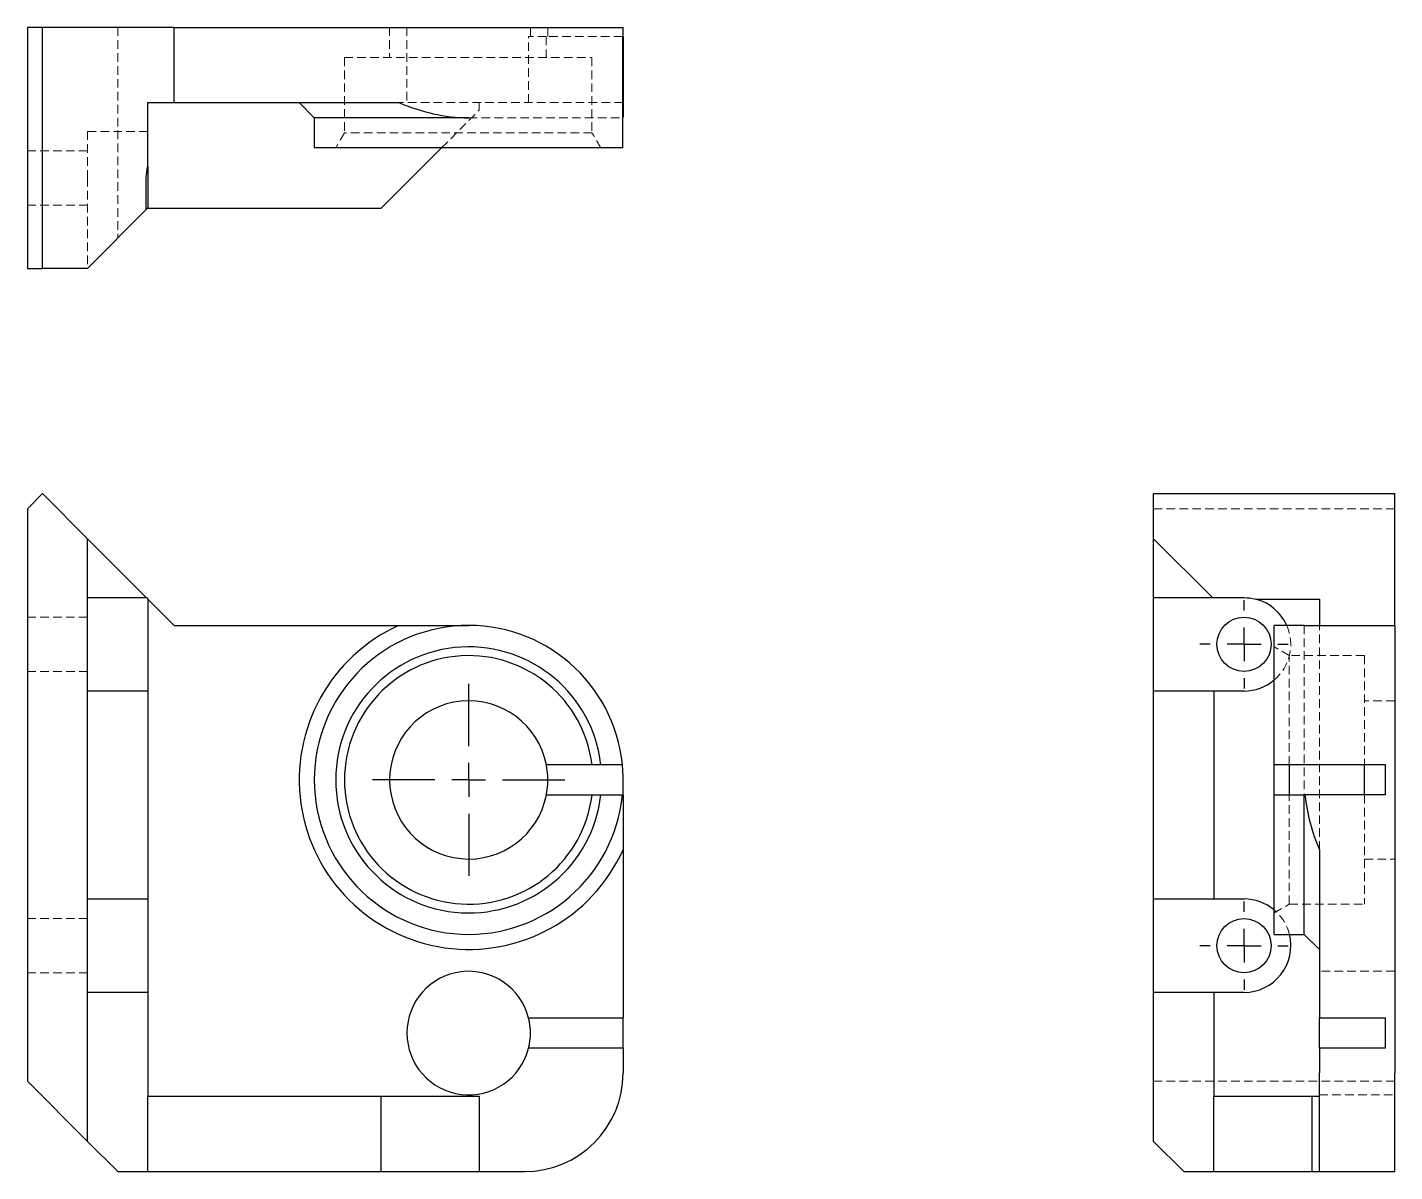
# Model space of a CAD drawing. Header units: millimetres. Extents: x 39 to 241, y 7 to 176.
import ezdxf

# ---------------------------------------------------------------- set-up
doc = ezdxf.new("R2010")
doc.units = ezdxf.units.MM
doc.linetypes.add('HIDDEN', pattern=[1.905, 1.27, -0.635])
doc.layers.add('10', color=7, linetype='Continuous')

# ---------------------------------------------------------------- blocks, each defined once
blk = doc.blocks.new('SW_CENTERMARKSYMBOL_0')
at = {"layer": '10', "color": 0}
for p, q in [((0, 5), (0, 14.17)), ((0, 0), (0, 2.5)), ((-5, 0), (-14.17, 0)), ((0, 0), (-2.5, 0)), ((0, 0), (0, -2.5)), ((0, 0), (2.5, 0)), ((5, 0), (14.17, 0)), ((0, -5), (0, -14.17))]:
    blk.add_line(p, q, dxfattribs=at)
blk = doc.blocks.new('SW_CENTERMARKSYMBOL_1')
at = {"layer": '10', "color": 0}
for p, q in [((0, 5), (0, 6.5)), ((0, 0), (0, 2.5)), ((-5, 0), (-6.5, 0)), ((0, 0), (-2.5, 0)), ((0, 0), (0, -2.5)), ((0, 0), (2.5, 0)), ((5, 0), (6.5, 0)), ((0, -5), (0, -6.5))]:
    blk.add_line(p, q, dxfattribs=at)
blk = doc.blocks.new('SW_CENTERMARKSYMBOL_2')
at = {"layer": '10', "color": 0}
for p, q in [((0, 5), (0, 6.5)), ((0, 0), (0, 2.5)), ((-5, 0), (-6.5, 0)), ((0, 0), (-2.5, 0)), ((0, 0), (0, -2.5)), ((0, 0), (2.5, 0)), ((5, 0), (6.5, 0)), ((0, -5), (0, -6.5))]:
    blk.add_line(p, q, dxfattribs=at)

msp = doc.modelspace()

# ---------------------------------------------------------------- linework, layer by layer
at = {"color": 7, "linetype": 'Continuous', "lineweight": 25}
for p, q in [((41.28, 175.78), (39.06, 175.78)), ((39.06, 175.78), (39.06, 140.22)), ((41.28, 140.22), (41.28, 175.78)), ((60.72, 175.78), (41.28, 175.78)), ((60.72, 164.67), (60.72, 175.78)), ((60.72, 175.78), (104.17, 175.78)), ((104.17, 175.78), (126.94, 175.78)), ((126.94, 174.44), (126.94, 175.78)), ((126.94, 174.44), (126.84, 174.44)), ((126.84, 174.44), (126.84, 158)), ((126.94, 174.44), (126.94, 162.55)), ((56.83, 164.67), (60.72, 164.67)), ((56.83, 155.29), (56.83, 164.67)), ((60.72, 164.67), (93.86, 164.67)), ((79.17, 164.67), (81.39, 162.44)), ((81.39, 162.44), (81.39, 158)), ((104.17, 162.44), (81.39, 162.44)), ((126.84, 158), (81.39, 158)), ((91.28, 149.11), (100.17, 158)), ((56.61, 148.89), (56.61, 153.56)), ((56.83, 155.29), (56.83, 153.56)), ((56.83, 153.56), (56.83, 149.11)), ((47.94, 140.22), (56.61, 148.89)), ((56.83, 149.11), (56.61, 148.89)), ((56.83, 149.11), (91.28, 149.11)), ((39.06, 140.22), (41.28, 140.22)), ((47.94, 140.22), (41.28, 140.22)), ((39.06, 104.78), (41.28, 107)), ((47.94, 100.33), (41.28, 107)), ((205.22, 100.33), (205.22, 107)), ((205.22, 107), (240.78, 107)), ((240.78, 87.56), (240.78, 107)), ((39.06, 104.78), (39.06, 20.33)), ((47.94, 91.67), (47.94, 100.33)), ((47.94, 100.33), (56.61, 91.67)), ((205.22, 100.33), (213.89, 91.67)), ((205.22, 91.67), (205.22, 100.33)), ((47.94, 91.67), (56.61, 91.67)), ((47.94, 77.89), (47.94, 91.67)), ((56.83, 91.44), (56.83, 77.89)), ((56.83, 91.44), (60.72, 87.56)), ((205.22, 91.67), (213.89, 91.67)), ((205.22, 77.89), (205.22, 91.67)), ((213.89, 91.67), (218.56, 91.67)), ((220.29, 91.44), (229.67, 91.44)), ((229.67, 91.44), (229.67, 87.56)), ((60.72, 87.56), (93.86, 87.56)), ((227.44, 87.56), (223, 87.56)), ((223, 67), (223, 87.56)), ((227.44, 87.56), (240.78, 87.56)), ((240.78, 87.56), (240.78, 64.78)), ((47.94, 47.22), (47.94, 77.89)), ((56.83, 77.89), (47.94, 77.89)), ((56.83, 77.89), (56.83, 47.22)), ((205.22, 47.22), (205.22, 77.89)), ((214.11, 77.89), (205.22, 77.89)), ((214.11, 77.89), (214.11, 47.22)), ((218.56, 77.89), (214.11, 77.89)), ((122.36, 67), (115.62, 67)), ((126.84, 67), (123.66, 67)), ((239.44, 67), (223, 67)), ((223, 62.56), (223, 67)), ((225.22, 67), (225.22, 62.56)), ((236.33, 62.56), (236.33, 67)), ((239.44, 64.78), (239.44, 67)), ((126.94, 62.56), (126.94, 64.78)), ((239.44, 62.56), (239.44, 64.78)), ((240.78, 64.78), (240.78, 21.56)), ((115.62, 62.56), (122.36, 62.56)), ((123.66, 62.56), (126.84, 62.56)), ((126.94, 62.56), (126.84, 62.56)), ((223, 62.56), (227.44, 62.56)), ((223, 42), (223, 62.56)), ((227.44, 42), (227.44, 62.56)), ((227.55, 62.56), (227.44, 62.56)), ((239.44, 62.56), (227.55, 62.56)), ((126.94, 54.47), (126.94, 29.67)), ((229.67, 54.47), (229.67, 29.67)), ((47.94, 33.44), (47.94, 47.22)), ((47.94, 47.22), (56.83, 47.22)), ((56.83, 47.22), (56.83, 33.44)), ((205.22, 47.22), (214.11, 47.22)), ((205.22, 33.44), (205.22, 47.22)), ((214.11, 47.22), (218.56, 47.22)), ((223, 42), (227.44, 42)), ((227.44, 42), (229.67, 39.78)), ((56.83, 33.44), (47.94, 33.44)), ((47.94, 11.44), (47.94, 33.44)), ((56.83, 33.44), (56.83, 18.13)), ((205.22, 11.44), (205.22, 33.44)), ((214.11, 33.44), (205.22, 33.44)), ((214.11, 33.44), (214.11, 18.13)), ((218.56, 33.44), (214.11, 33.44)), ((113, 29.67), (126.94, 29.67)), ((126.94, 25.22), (126.94, 29.67)), ((229.67, 29.67), (239.44, 29.67)), ((229.67, 25.22), (229.67, 29.67)), ((239.44, 25.22), (239.44, 29.67)), ((126.94, 25.22), (113, 25.22)), ((126.94, 25.22), (126.94, 21.56)), ((239.44, 25.22), (229.67, 25.22)), ((229.67, 25.22), (229.67, 21.56)), ((47.94, 11.44), (39.06, 20.33)), ((229.67, 7), (229.67, 21.56)), ((240.78, 7), (240.78, 21.56)), ((56.83, 7), (56.83, 18.13)), ((56.83, 18.13), (91.28, 18.13)), ((91.28, 7), (91.28, 18.13)), ((91.28, 18.13), (105.72, 18.13)), ((105.72, 18.13), (105.72, 7)), ((214.11, 7), (214.11, 18.13)), ((214.11, 18.13), (228.56, 18.13)), ((228.56, 18.13), (228.56, 7)), ((228.56, 18.13), (229.67, 18.13)), ((52.39, 7), (47.94, 11.44)), ((209.67, 7), (205.22, 11.44)), ((52.39, 7), (56.83, 7)), ((56.83, 7), (91.28, 7)), ((91.28, 7), (105.72, 7)), ((105.72, 7), (112.39, 7)), ((209.67, 7), (214.11, 7)), ((214.11, 7), (228.56, 7)), ((228.56, 7), (229.67, 7)), ((229.67, 7), (240.78, 7))]:
    msp.add_line(p, q, dxfattribs=at)
at = {"color": 7, "linetype": 'HIDDEN', "lineweight": 18}
for p, q in [((52.39, 175.78), (52.39, 144.67)), ((92.5, 175.78), (92.5, 171.33)), ((95.06, 175.78), (95.06, 164.67)), ((113.28, 174.44), (113.28, 175.78)), ((115.83, 174.44), (115.83, 175.78)), ((113, 164.67), (113, 174.44)), ((115.62, 174.44), (113, 174.44)), ((115.62, 174.44), (115.62, 171.33)), ((126.84, 174.44), (115.62, 174.44)), ((85.83, 171.33), (122.36, 171.33)), ((85.83, 171.33), (85.83, 160.22)), ((122.36, 171.33), (122.36, 160.22)), ((126.94, 164.67), (93.86, 164.67)), ((100.17, 158), (105.72, 163.56)), ((105.72, 163.56), (105.72, 164.67)), ((104.17, 162.44), (126.84, 162.44)), ((47.94, 160.44), (47.94, 153.56)), ((56.83, 160.44), (47.94, 160.44)), ((85.83, 160.22), (84.55, 158)), ((122.36, 160.22), (85.83, 160.22)), ((47.94, 157.56), (39.06, 157.56)), ((47.94, 153.56), (47.94, 140.22)), ((39.06, 149.56), (47.94, 149.56)), ((240.78, 104.78), (205.22, 104.78)), ((47.94, 88.78), (39.06, 88.78)), ((227.44, 87.56), (227.44, 62.56)), ((229.67, 54.47), (229.67, 87.56)), ((225.22, 83.11), (223, 84.39)), ((225.22, 67), (225.22, 83.11)), ((236.33, 83.11), (225.22, 83.11)), ((236.33, 83.11), (236.33, 67)), ((39.06, 80.78), (47.94, 80.78)), ((240.78, 76.44), (236.33, 76.44)), ((225.22, 46.44), (225.22, 62.56)), ((236.33, 62.56), (236.33, 46.44)), ((236.33, 53.11), (240.78, 53.11)), ((223, 45.16), (225.22, 46.44)), ((225.22, 46.44), (236.33, 46.44)), ((47.94, 44.33), (39.06, 44.33)), ((39.06, 36.33), (47.94, 36.33)), ((240.78, 36.56), (229.67, 36.56)), ((205.22, 20.33), (240.78, 20.33)), ((229.67, 18.33), (240.78, 18.33))]:
    msp.add_line(p, q, dxfattribs=at)
at = {"color": 7, "linetype": 'Continuous', "lineweight": 25, "flags": 128}
msp.add_lwpolyline([(126.94, 162.55), (126.88, 162.49), (126.84, 162.44)], dxfattribs=at)
at = {"color": 7, "linetype": 'Continuous', "lineweight": 25}
for centre in [(218.56, 84.78), (218.56, 40.33)]:
    msp.add_circle(centre, 4, dxfattribs=at)
for centre, radius, start, end in [((218.56, 84.78), 6.89, 23.78, 75.4074), ((104.17, 64.78), 25, 114.3406, 335.6594), ((104.17, 64.78), 22.78, 5.5987, 354.4013), ((104.17, 64.78), 19.62, 6.5047, 353.4953), ((104.17, 64.78), 18.33, 6.9621, 353.0379), ((218.56, 84.78), 6.89, 270, 310.1778), ((104.17, 64.78), 11.67, 10.9806, 349.0194), ((104.17, 64.78), 11.67, 349.0194, 10.9806), ((104.17, 64.78), 22.78, 0, 5.5987), ((218.56, 40.33), 6.89, 49.8222, 90), ((218.56, 40.33), 6.89, 270, 14.0008), ((104.17, 27.44), 9.11, 14.117, 345.883), ((104.17, 27.44), 9.11, 345.883, 14.117), ((112.39, 21.56), 14.56, 270, 0)]:
    msp.add_arc(centre, radius, start, end, dxfattribs=at)
at = {"color": 7, "linetype": 'HIDDEN', "lineweight": 18}
for centre, start, end in [((218.56, 84.78), 310.1778, 23.78), ((218.56, 40.33), 14.0008, 49.8222)]:
    msp.add_arc(centre, 6.89, start, end, dxfattribs=at)
at = {"color": 7, "linetype": 'Continuous', "lineweight": 25}
for points in [[(93.86, 164.67), (95.51, 163.99), (97.19, 163.43), (100.62, 162.66), (102.37, 162.44), (104.17, 162.44)], [(93.86, 87.56), (95.51, 87.56), (97.19, 87.56), (100.62, 87.56), (102.37, 87.56), (104.17, 87.56)]]:
    msp.add_open_spline(points, degree=3, knots=[0, 0, 0, 0, 0.5, 0.5, 1, 1, 1, 1], dxfattribs=at)
at = {"color": 7, "linetype": 'HIDDEN', "lineweight": 18}
msp.add_open_spline([(123.66, 158), (123.23, 158.74), (122.8, 159.48), (122.36, 160.22)], degree=3, dxfattribs=at)
at = {"color": 7, "linetype": 'Continuous', "lineweight": 25}
for points in [[(56.61, 153.56), (56.61, 154.14), (56.69, 154.73), (56.83, 155.29)], [(56.61, 91.67), (56.61, 91.67), (56.69, 91.59), (56.83, 91.44)], [(218.56, 91.67), (219.14, 91.67), (219.73, 91.59), (220.29, 91.44)], [(123.66, 67), (123.23, 67), (122.8, 67), (122.36, 67)], [(122.36, 62.56), (122.8, 62.56), (123.23, 62.56), (123.66, 62.56)], [(126.94, 62.56), (126.94, 59.75), (126.94, 57.07), (126.94, 54.47)], [(227.55, 62.56), (227.83, 59.75), (228.6, 57.07), (229.67, 54.47)]]:
    msp.add_open_spline(points, degree=3, dxfattribs=at)

# ---------------------------------------------------------------- block references
at = {"layer": '10'}
for name, p in [('SW_CENTERMARKSYMBOL_1', (218.56, 84.78)), ('SW_CENTERMARKSYMBOL_0', (104.17, 64.78)), ('SW_CENTERMARKSYMBOL_2', (218.56, 40.33))]:
    msp.add_blockref(name, p, dxfattribs=at)

doc.saveas('drawing.dxf')
